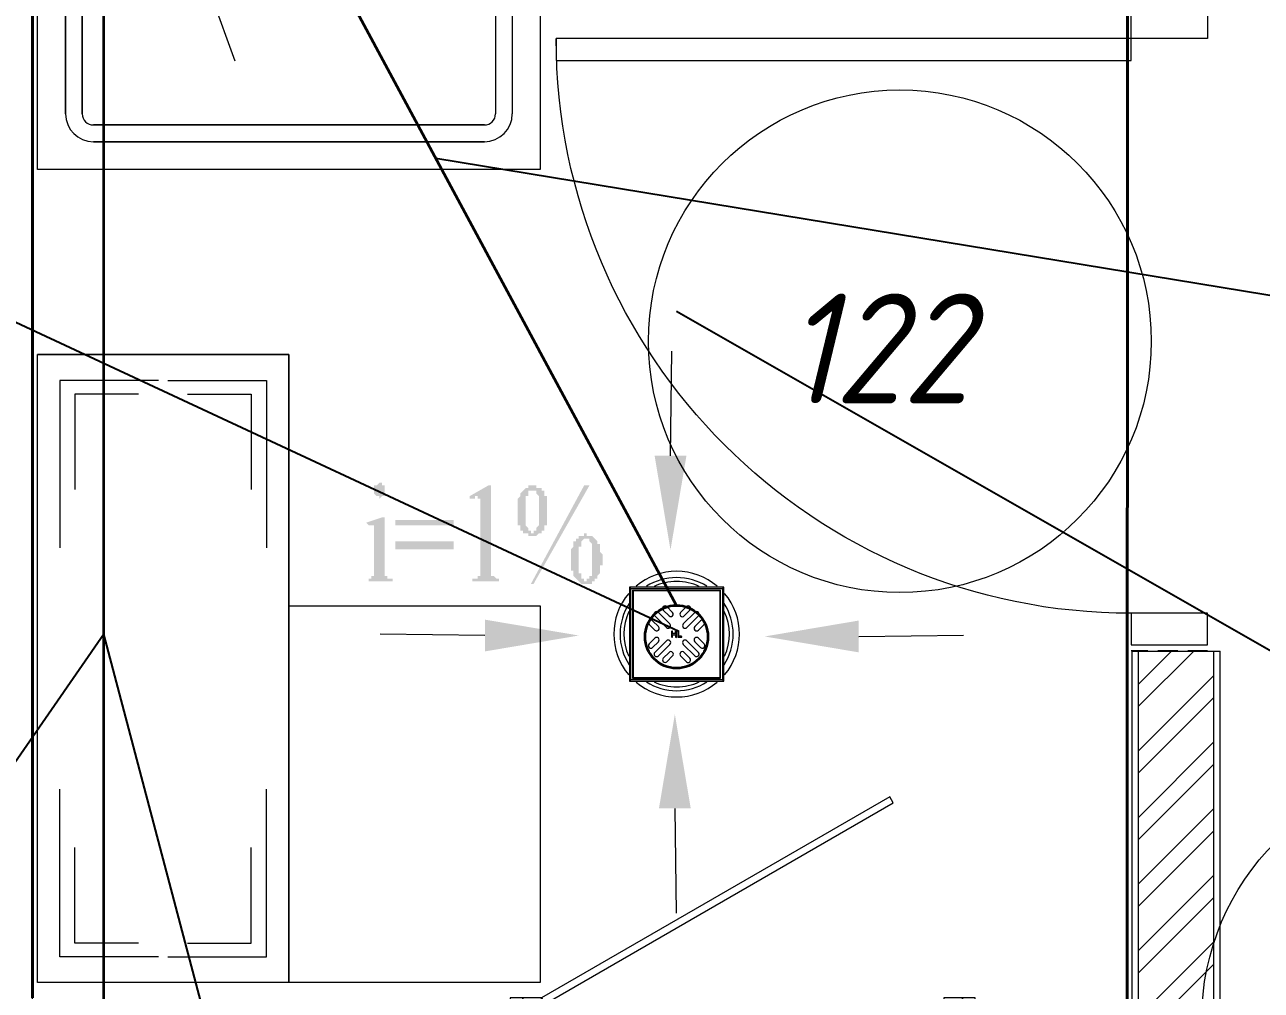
# Model space of a CAD drawing. Header units: millimetres. Extents: x -10178924 to 11692288, y -947381 to 58396.
# Drawn here: x 880093 to 882061, y -918115 to -916578 of the extents above; entities that cross this region are included whole.
import ezdxf
from ezdxf import colors
from ezdxf.entities.mleader import LeaderData, LeaderLine
from ezdxf.math import Vec2, Vec3

# ---------------------------------------------------------------- set-up
doc = ezdxf.new("R2010")
doc.units = ezdxf.units.MM
doc.linetypes.add('HIDDEN', pattern=[9.525, 6.35, -3.175])
for name, color, linetype, lineweight in [('Medium Lines', 7, 'Continuous', 9), ('АР_Двери', 250, 'Continuous', 9), ('ВК_ К1', 24, 'Continuous', 35), ('Двери', 7, 'Continuous', 9), ('Основная ГКЛ', 250, 'Continuous', 9), ('Перегородки', 162, 'Continuous', 9), ('Перегородки пеноблок', 40, 'Continuous', 9), ('Сантехника', 7, 'Continuous', 18), ('Сантехнические приборы', 7, 'Continuous', 9), ('Трубопроводы', 7, 'Continuous', 18), ('ТХ оборудование', 7, 'Continuous', 9)]:
    doc.layers.add(name, color=color, linetype=linetype, lineweight=lineweight)
doc.layers.add('PDF _Марки помещений', color=5, linetype='Continuous')
doc.layers.add('ВК_Выноски', color=7, linetype='Continuous')
doc.layers.add('PDF _Стены отделка', color=7, linetype='Continuous', true_color=0xb505c2)
doc.styles.add('ISOCPEUR', font='isocpeui.ttf', dxfattribs={"width": 0.9})
doc.styles.add('ISOCPEURNA', font='isocpeur.ttf')
doc.linetypes.add('зигзаг', pattern='A,0.00254,-5.08,[131,ltypeshp.shx,S=5.08,R=0,X=-5.08,Y=0],-10.16,[131,ltypeshp.shx,S=5.08,R=180,X=5.08,Y=0],-5.08', length=20.32254)

# ---------------------------------------------------------------- blocks, each defined once
blk = doc.blocks.new('_None')
blk = doc.blocks.new('№ 76 Стол металлический')
at = {"layer": 'ТХ оборудование', "color": 0}
blk.add_lwpolyline([(0, 0), (0, 600), (400, 600), (400, 0)], close=True, dxfattribs=at)
blk = doc.blocks.new('№ 56 Стеллаж металлический 400')
at = {"layer": 'ТХ оборудование', "color": 0}
for p, q in [((-266.2, -388.4), (-266.2, 611.6)), ((-266.2, 611.6), (133.8, 611.6)), ((133.8, -388.4), (133.8, 611.6))]:
    blk.add_line(p, q, dxfattribs=at)
blk.add_lwpolyline([(133.8, 611.6), (-266.2, 611.6), (-266.2, -388.4), (133.8, -388.4)], close=True, dxfattribs=at)
for points in [[(-73.8, 570.3), (-230.5, 570.3), (-230.5, 303.6)], [(-58.6, 570.3), (98.2, 570.3), (98.2, 303.6)], [(-105.2, 548.6), (-206.5, 548.6), (-206.5, 396.7)], [(-27.1, 548.6), (74.2, 548.6), (74.2, 396.7)], [(-73.8, -347.1), (-230.5, -347.1), (-230.5, -80.4)], [(-58.6, -347.1), (98.2, -347.1), (98.2, -80.4)], [(-105.2, -325.4), (-206.5, -325.4), (-206.5, -173.5)], [(-27.1, -325.4), (74.2, -325.4), (74.2, -173.5)]]:
    blk.add_lwpolyline(points, dxfattribs=at)
blk = doc.blocks.new('A$C1A673F30')
for p, q in [((0, 0), (0, 800)), ((800, 800), (0, 800)), ((800, 800), (800, 0)), ((88.9, 755.6), (711.1, 755.6)), ((88.9, 728.9), (711.1, 728.9)), ((44.4, 88.9), (44.4, 711.1)), ((44.4, 711.1), (44.4, 88.9)), ((71.1, 88.9), (71.1, 711.1)), ((71.1, 711.1), (71.1, 88.9)), ((728.9, 711.1), (728.9, 88.9)), ((755.6, 711.1), (755.6, 88.9)), ((209.2, 638.1), (626.8, 486.1)), ((161.9, 590.8), (313.9, 173.2)), ((190.8, 609.2), (505.1, 294.9)), ((711.1, 71.1), (88.9, 71.1)), ((88.9, 71.1), (711.1, 71.1)), ((711.1, 44.4), (88.9, 44.4)), ((88.9, 44.4), (711.1, 44.4)), ((800, 0), (0, 0))]:
    blk.add_line(p, q)
blk.add_circle((134.9, 665.1), 34.6)
for centre, radius, start, end in [((88.9, 711.1), 44.4, 90, 180), ((711.1, 711.1), 44.4, 0, 90), ((88.9, 711.1), 17.8, 90, 180), ((711.1, 711.1), 17.8, 0, 90), ((88.9, 88.9), 44.4, 180, 270), ((88.9, 88.9), 17.8, 180, 270), ((711.1, 88.9), 17.8, 270, 0), ((711.1, 88.9), 44.4, 270, 0)]:
    blk.add_arc(centre, radius, start, end)
blk = doc.blocks.new('*U2153')
at = {"layer": 'АР_Двери'}
for points in [[(-964.9, 0), (-1014.9, 0), (-1014.9, 121.8), (-964.9, 121.8)], [(-50, 0), (0, 0), (0, 121.8), (-50, 121.8)], [(-50, -914.9), (-85, -914.9), (-85, 0), (-50, 0)]]:
    blk.add_lwpolyline(points, close=True, dxfattribs=at)
blk.add_arc((-50, 0), 914.9, 180, 270, dxfattribs=at)
at = {"layer": 'Основная ГКЛ', "linetype": 'HIDDEN', "ltscale": 5}
for p, q in [((-1024.9, 121.8), (-1024.9, 0)), ((10, 0), (10, 121.8))]:
    blk.add_line(p, q, dxfattribs=at)
blk = doc.blocks.new('AC-Дверь-ОднопольнаяГОСТ 30970-2014 - ДПМ Оп Г 2000-700 Пр с_т-3113809-1 этаж')
at = {"layer": 'Medium Lines'}
for p, q in [((234.3, 330), (-320, 10)), ((-314.4, 0.4), (239.8, 320.4)), ((239.8, 320.4), (234.3, 330)), ((-350, 10), (-370, 10)), ((-370, 10), (-370, -10)), ((-320, 10), (-350, 10)), ((-350, 10), (-350, -10)), ((-350, -10), (-350, 10)), ((-320, -5), (-320, 10)), ((-320, 10), (-314.4, 0.4)), ((350, 10), (320, 10)), ((320, 10), (320, -5)), ((350, -10), (350, 10)), ((370, 10), (350, 10)), ((350, 10), (350, -10)), ((370, -10), (370, 10)), ((-370, -10), (-350, -10)), ((-350, -10), (-310, -10)), ((-310, -5), (-320, -5)), ((-310, -10), (-310, -5)), ((320, -5), (310, -5)), ((310, -5), (310, -10)), ((310, -10), (350, -10)), ((350, -10), (370, -10))]:
    blk.add_line(p, q, dxfattribs=at)
blk = doc.blocks.new('A$Cad086cf1')
at = {"layer": 'Перегородки пеноблок', "true_color": 0x636466, "transparency": 33554687}
h = blk.add_hatch(dxfattribs=at)
h.set_pattern_fill('ANSI32', color=251, scale=200)
h.set_pattern_definition([(45, (897418.77, 170465.18), (-53.0330086, 53.0330086), []), (45, (897454.13, 170465.18), (-53.0330086, 53.0330086), [])])
h.paths.add_polyline_path([(48203.893, -43284.464), (48083.893, -43284.464), (48083.893, -45176.478), (46323.893, -45176.478), (46323.893, -45296.478), (48183.893, -45296.478), (48203.893, -45176.478)])
h.paths.add_polyline_path([(48083.893, -42249.464), (48203.893, -42249.464), (48203.893, -41707.061), (48083.893, -41707.061)])
at = {"layer": 'Сантехнические приборы', "true_color": 0x636466, "transparency": 33554559}
h = blk.add_hatch(color=251, dxfattribs=at)
h.paths.add_polyline_path([(46875.667, -43016.605), (46879.9, -43016.605), (46879.9, -43020.838), (46879.9, -43020.838), (46884.134, -43020.838), (46884.134, -43020.838), (46884.134, -43025.071), (46884.134, -43025.071), (46884.134, -43029.305), (46884.134, -43029.305), (46884.134, -43033.538), (46884.134, -43033.538), (46884.134, -43037.771), (46879.9, -43037.771), (46879.9, -43037.771), (46879.9, -43037.771), (46875.667, -43042.005), (46875.667, -43042.005), (46875.667, -43037.771), (46871.434, -43037.771), (46871.434, -43037.771), (46871.434, -43037.771), (46871.434, -43037.771), (46867.2, -43033.538), (46867.2, -43033.538), (46867.2, -43029.305), (46867.2, -43029.305), (46867.2, -43029.305), (46867.2, -43025.071), (46867.2, -43025.071), (46867.2, -43020.838), (46871.434, -43020.838), (46871.434, -43020.838), (46871.434, -43020.838), (46871.434, -43020.838), (46875.667, -43016.605), (46875.667, -43016.605)], flags=0)
h.paths.add_polyline_path([(46884.134, -43071.638), (46884.134, -43147.839), (46884.134, -43152.072), (46884.134, -43156.305), (46884.134, -43156.305), (46884.134, -43160.539), (46884.134, -43160.539), (46884.134, -43160.539), (46884.134, -43164.772), (46888.367, -43164.772), (46888.367, -43164.772), (46888.367, -43169.005), (46888.367, -43169.005), (46892.601, -43169.005), (46892.601, -43169.005), (46896.834, -43169.005), (46896.834, -43173.239), (46858.734, -43173.239), (46858.734, -43169.005), (46858.734, -43169.005), (46862.967, -43169.005), (46862.967, -43169.005), (46862.967, -43164.772), (46862.967, -43164.772), (46867.2, -43164.772), (46867.2, -43164.772), (46867.2, -43160.539), (46867.2, -43160.539), (46867.2, -43160.539), (46867.2, -43156.305), (46867.2, -43156.305), (46867.2, -43152.072), (46867.2, -43147.839), (46867.2, -43109.738), (46867.2, -43109.738), (46867.2, -43105.505), (46867.2, -43101.272), (46867.2, -43101.272), (46867.2, -43097.038), (46867.2, -43097.038), (46867.2, -43092.805), (46867.2, -43092.805), (46867.2, -43092.805), (46867.2, -43088.572), (46867.2, -43088.572), (46867.2, -43084.338), (46867.2, -43084.338), (46862.967, -43084.338), (46862.967, -43084.338), (46862.967, -43084.338), (46862.967, -43084.338), (46858.734, -43084.338), (46858.734, -43084.338), (46858.734, -43084.338), (46854.5, -43080.105), (46879.9, -43071.638)], flags=0)
blk.add_hatch(color=251, dxfattribs=at).paths.add_polyline_path([(47019.601, -43037.771), (47049.235, -43020.838), (47053.468, -43020.838), (47053.468, -43147.839), (47053.468, -43147.839), (47053.468, -43152.072), (47053.468, -43156.305), (47053.468, -43156.305), (47053.468, -43160.539), (47053.468, -43160.539), (47053.468, -43160.539), (47053.468, -43164.772), (47053.468, -43164.772), (47057.702, -43164.772), (47057.702, -43164.772), (47057.702, -43164.772), (47061.935, -43169.005), (47061.935, -43169.005), (47061.935, -43169.005), (47066.168, -43169.005), (47066.168, -43169.005), (47066.168, -43173.239), (47023.835, -43173.239), (47023.835, -43169.005), (47023.835, -43169.005), (47028.068, -43169.005), (47028.068, -43169.005), (47032.301, -43169.005), (47032.301, -43164.772), (47032.301, -43164.772), (47032.301, -43164.772), (47036.535, -43164.772), (47036.535, -43164.772), (47036.535, -43160.539), (47036.535, -43160.539), (47036.535, -43160.539), (47036.535, -43156.305), (47036.535, -43156.305), (47036.535, -43152.072), (47036.535, -43152.072), (47036.535, -43147.839), (47036.535, -43147.839), (47036.535, -43067.405), (47036.535, -43063.171), (47036.535, -43058.938), (47036.535, -43058.938), (47036.535, -43054.705), (47036.535, -43054.705), (47036.535, -43050.471), (47036.535, -43050.471), (47036.535, -43046.238), (47036.535, -43046.238), (47036.535, -43046.238), (47036.535, -43042.005), (47036.535, -43042.005), (47036.535, -43042.005), (47032.301, -43042.005), (47032.301, -43037.771), (47032.301, -43037.771), (47028.068, -43037.771), (47028.068, -43042.005), (47028.068, -43042.005), (47023.835, -43042.005), (47023.835, -43042.005), (47019.601, -43042.005)])
h = blk.add_hatch(color=251, dxfattribs=at)
h.paths.add_polyline_path([(47210.103, -43020.838), (47121.202, -43177.472), (47116.969, -43177.472), (47201.636, -43020.838)], flags=0)
h.paths.add_polyline_path([(47121.202, -43020.838), (47121.202, -43020.838), (47121.202, -43020.838), (47125.435, -43020.838), (47125.435, -43025.071), (47129.669, -43025.071), (47129.669, -43025.071), (47129.669, -43025.071), (47133.902, -43025.071), (47133.902, -43029.305), (47133.902, -43029.305), (47138.135, -43029.305), (47138.135, -43033.538), (47138.135, -43033.538), (47138.135, -43037.771), (47138.135, -43037.771), (47142.369, -43037.771), (47142.369, -43042.005), (47142.369, -43042.005), (47142.369, -43046.238), (47142.369, -43046.238), (47142.369, -43050.471), (47142.369, -43050.471), (47142.369, -43054.705), (47142.369, -43054.705), (47142.369, -43058.938), (47142.369, -43058.938), (47142.369, -43063.171), (47142.369, -43063.171), (47142.369, -43067.405), (47142.369, -43067.405), (47142.369, -43071.638), (47142.369, -43075.872), (47142.369, -43075.872), (47142.369, -43080.105), (47142.369, -43080.105), (47142.369, -43080.105), (47142.369, -43084.338), (47138.135, -43084.338), (47138.135, -43088.572), (47138.135, -43088.572), (47138.135, -43088.572), (47138.135, -43092.805), (47133.902, -43092.805), (47133.902, -43092.805), (47133.902, -43097.038), (47129.669, -43097.038), (47129.669, -43097.038), (47129.669, -43097.038), (47125.435, -43101.272), (47125.435, -43101.272), (47125.435, -43101.272), (47121.202, -43101.272), (47121.202, -43101.272), (47121.202, -43101.272), (47116.969, -43101.272), (47116.969, -43101.272), (47112.735, -43101.272), (47112.735, -43101.272), (47112.735, -43097.038), (47108.502, -43097.038), (47108.502, -43097.038), (47108.502, -43097.038), (47104.269, -43097.038), (47104.269, -43092.805), (47104.269, -43092.805), (47100.035, -43092.805), (47100.035, -43088.572), (47100.035, -43088.572), (47100.035, -43084.338), (47100.035, -43084.338), (47095.802, -43084.338), (47095.802, -43080.105), (47095.802, -43080.105), (47095.802, -43075.872), (47095.802, -43075.872), (47095.802, -43071.638), (47095.802, -43071.638), (47095.802, -43067.405), (47095.802, -43067.405), (47095.802, -43063.171), (47095.802, -43063.171), (47095.802, -43058.938), (47095.802, -43058.938), (47095.802, -43054.705), (47095.802, -43054.705), (47095.802, -43050.471), (47095.802, -43050.471), (47095.802, -43046.238), (47095.802, -43046.238), (47095.802, -43042.005), (47095.802, -43042.005), (47100.035, -43037.771), (47100.035, -43037.771), (47100.035, -43033.538), (47100.035, -43033.538), (47104.269, -43029.305), (47104.269, -43029.305), (47104.269, -43029.305), (47108.502, -43025.071), (47108.502, -43025.071), (47108.502, -43025.071), (47112.735, -43025.071), (47112.735, -43025.071), (47112.735, -43020.838), (47116.969, -43020.838), (47116.969, -43020.838), (47116.969, -43020.838), (47121.202, -43020.838)], flags=0)
h.paths.add_polyline_path([(47121.202, -43029.305), (47116.969, -43029.305), (47116.969, -43029.305), (47116.969, -43029.305), (47112.735, -43029.305), (47112.735, -43033.538), (47112.735, -43033.538), (47112.735, -43033.538), (47112.735, -43037.771), (47108.502, -43037.771), (47108.502, -43037.771), (47108.502, -43042.005), (47108.502, -43042.005), (47108.502, -43046.238), (47108.502, -43046.238), (47108.502, -43050.471), (47108.502, -43054.705), (47108.502, -43054.705), (47108.502, -43058.938), (47108.502, -43063.171), (47108.502, -43063.171), (47108.502, -43067.405), (47108.502, -43071.638), (47108.502, -43071.638), (47108.502, -43075.872), (47108.502, -43075.872), (47108.502, -43080.105), (47108.502, -43080.105), (47108.502, -43080.105), (47108.502, -43084.338), (47108.502, -43084.338), (47112.735, -43088.572), (47112.735, -43088.572), (47112.735, -43088.572), (47112.735, -43092.805), (47112.735, -43092.805), (47112.735, -43092.805), (47116.969, -43092.805), (47116.969, -43097.038), (47121.202, -43097.038), (47121.202, -43097.038), (47121.202, -43092.805), (47125.435, -43092.805), (47125.435, -43092.805), (47125.435, -43088.572), (47125.435, -43088.572), (47125.435, -43088.572), (47125.435, -43088.572), (47129.669, -43084.338), (47129.669, -43084.338), (47129.669, -43080.105), (47129.669, -43080.105), (47129.669, -43075.872), (47129.669, -43075.872), (47129.669, -43071.638), (47129.669, -43071.638), (47129.669, -43067.405), (47129.669, -43067.405), (47129.669, -43063.171), (47129.669, -43063.171), (47129.669, -43058.938), (47129.669, -43054.705), (47129.669, -43054.705), (47129.669, -43050.471), (47129.669, -43050.471), (47129.669, -43046.238), (47129.669, -43046.238), (47129.669, -43042.005), (47129.669, -43042.005), (47129.669, -43037.771), (47129.669, -43037.771), (47125.435, -43033.538), (47125.435, -43033.538), (47125.435, -43033.538), (47125.435, -43029.305), (47125.435, -43029.305), (47121.202, -43029.305), (47121.202, -43029.305), (47121.202, -43029.305), (47121.202, -43029.305)], flags=0)
h.paths.add_polyline_path([(47205.869, -43097.038), (47205.869, -43097.038), (47205.869, -43101.272), (47210.103, -43101.272), (47210.103, -43101.272), (47214.336, -43101.272), (47214.336, -43101.272), (47214.336, -43101.272), (47218.569, -43105.505), (47218.569, -43105.505), (47218.569, -43105.505), (47222.803, -43109.738), (47222.803, -43109.738), (47222.803, -43109.738), (47222.803, -43113.972), (47227.036, -43113.972), (47227.036, -43118.205), (47227.036, -43118.205), (47227.036, -43118.205), (47227.036, -43122.439), (47227.036, -43122.439), (47227.036, -43126.672), (47227.036, -43126.672), (47231.269, -43130.905), (47231.269, -43130.905), (47231.269, -43135.139), (47231.269, -43139.372), (47231.269, -43139.372), (47231.269, -43139.372), (47231.269, -43143.605), (47231.269, -43147.839), (47227.036, -43147.839), (47227.036, -43152.072), (47227.036, -43152.072), (47227.036, -43156.305), (47227.036, -43156.305), (47227.036, -43160.539), (47227.036, -43160.539), (47227.036, -43160.539), (47222.803, -43164.772), (47222.803, -43164.772), (47222.803, -43169.005), (47222.803, -43169.005), (47222.803, -43169.005), (47218.569, -43169.005), (47218.569, -43173.239), (47218.569, -43173.239), (47214.336, -43173.239), (47214.336, -43177.472), (47214.336, -43177.472), (47210.103, -43177.472), (47210.103, -43177.472), (47205.869, -43177.472), (47205.869, -43177.472), (47205.869, -43177.472), (47201.636, -43177.472), (47201.636, -43177.472), (47201.636, -43177.472), (47197.402, -43177.472), (47197.402, -43177.472), (47193.169, -43173.239), (47193.169, -43173.239), (47193.169, -43173.239), (47193.169, -43173.239), (47188.936, -43169.005), (47188.936, -43169.005), (47188.936, -43169.005), (47184.702, -43164.772), (47184.702, -43164.772), (47184.702, -43160.539), (47184.702, -43160.539), (47184.702, -43160.539), (47184.702, -43156.305), (47180.469, -43156.305), (47180.469, -43152.072), (47180.469, -43152.072), (47180.469, -43147.839), (47180.469, -43147.839), (47180.469, -43143.605), (47180.469, -43143.605), (47180.469, -43139.372), (47180.469, -43139.372), (47180.469, -43135.139), (47180.469, -43135.139), (47180.469, -43130.905), (47180.469, -43130.905), (47180.469, -43126.672), (47180.469, -43126.672), (47180.469, -43122.439), (47180.469, -43122.439), (47184.702, -43118.205), (47184.702, -43118.205), (47184.702, -43113.972), (47184.702, -43113.972), (47184.702, -43109.738), (47188.936, -43109.738), (47188.936, -43109.738), (47188.936, -43105.505), (47188.936, -43105.505), (47193.169, -43105.505), (47193.169, -43105.505), (47193.169, -43101.272), (47197.402, -43101.272), (47197.402, -43101.272), (47197.402, -43101.272), (47201.636, -43101.272), (47201.636, -43097.038), (47205.869, -43097.038), (47205.869, -43097.038)], flags=0)
h.paths.add_polyline_path([(47205.869, -43105.505), (47201.636, -43105.505), (47201.636, -43105.505), (47201.636, -43105.505), (47197.402, -43109.738), (47197.402, -43109.738), (47197.402, -43109.738), (47197.402, -43109.738), (47197.402, -43113.972), (47197.402, -43113.972), (47197.402, -43118.205), (47193.169, -43118.205), (47193.169, -43118.205), (47193.169, -43122.439), (47193.169, -43122.439), (47193.169, -43126.672), (47193.169, -43130.905), (47193.169, -43130.905), (47193.169, -43135.139), (47193.169, -43139.372), (47193.169, -43139.372), (47193.169, -43143.605), (47193.169, -43143.605), (47193.169, -43147.839), (47193.169, -43152.072), (47193.169, -43152.072), (47193.169, -43156.305), (47193.169, -43156.305), (47193.169, -43160.539), (47197.402, -43160.539), (47197.402, -43160.539), (47197.402, -43164.772), (47197.402, -43164.772), (47197.402, -43164.772), (47197.402, -43169.005), (47201.636, -43169.005), (47201.636, -43169.005), (47201.636, -43173.239), (47205.869, -43173.239), (47205.869, -43173.239), (47205.869, -43173.239), (47205.869, -43169.005), (47210.103, -43169.005), (47210.103, -43169.005), (47210.103, -43164.772), (47210.103, -43164.772), (47214.336, -43164.772), (47214.336, -43164.772), (47214.336, -43160.539), (47214.336, -43160.539), (47214.336, -43156.305), (47214.336, -43156.305), (47214.336, -43152.072), (47214.336, -43152.072), (47214.336, -43147.839), (47214.336, -43147.839), (47214.336, -43143.605), (47214.336, -43139.372), (47214.336, -43139.372), (47214.336, -43135.139), (47214.336, -43130.905), (47214.336, -43130.905), (47214.336, -43126.672), (47214.336, -43126.672), (47214.336, -43122.439), (47214.336, -43122.439), (47214.336, -43118.205), (47214.336, -43118.205), (47214.336, -43113.972), (47214.336, -43113.972), (47214.336, -43113.972), (47210.103, -43109.738), (47210.103, -43109.738), (47210.103, -43109.738), (47210.103, -43105.505), (47210.103, -43105.505), (47205.869, -43105.505), (47205.869, -43105.505), (47205.869, -43105.505)], flags=0)
at = {"layer": 'PDF _Марки помещений', "color": 251, "lineweight": 9, "true_color": 0x636466, "transparency": 33554687}
for centre in [(47704.147, -42791.357), (48584.629, -43871.472)]:
    blk.add_circle(centre, 400.063, dxfattribs=at)
at = {"layer": 'PDF _Стены отделка', "color": 251, "linetype": 'зигзаг', "lineweight": 40, "ltscale": 0.1, "true_color": 0x636466, "transparency": 33554610}
for p, q in [((46323.893, -43836.478), (46323.893, -41718.16)), ((48066.268, -41713.688), (48065.957, -45159.158))]:
    blk.add_line(p, q, dxfattribs=at)
at = {"layer": 'Перегородки', "color": 251, "linetype": 'Continuous', "true_color": 0x636466, "transparency": 33554687}
blk.add_line((46323.893, -45306.478), (46323.893, -41706.478), dxfattribs=at)
at = {"layer": 'Перегородки пеноблок', "color": 251, "true_color": 0x636466, "transparency": 33554687}
blk.add_line((48073.893, -43284.464), (48213.893, -43284.464), dxfattribs=at)
at = {"layer": 'Перегородки пеноблок', "color": 251, "linetype": 'Continuous', "true_color": 0x636466, "transparency": 33554687, "flags": 128}
for points in [[(46568.228, -45166.478), (48073.893, -45166.478), (48073.893, -43284.464)], [(48083.893, -45176.478), (48083.893, -43284.464)], [(48203.893, -45296.478), (48203.893, -43284.464)], [(48278.893, -45166.478), (48213.893, -45166.478), (48213.893, -43284.464)]]:
    blk.add_lwpolyline(points, dxfattribs=at)
at = {"layer": 'Сантехника', "color": 251, "true_color": 0x636466, "transparency": 33554687}
for p, q in [((47273.865, -43182.55), (47273.865, -43332.55)), ((47275.981, -43184.666), (47273.865, -43182.55)), ((47423.865, -43182.55), (47273.865, -43182.55)), ((47275.981, -43330.434), (47275.981, -43184.666)), ((47275.981, -43184.666), (47421.749, -43184.666)), ((47278.865, -43187.55), (47278.865, -43327.55)), ((47278.865, -43187.55), (47418.865, -43187.55)), ((47417.865, -43188.55), (47279.865, -43188.55)), ((47279.865, -43188.55), (47279.865, -43326.55)), ((47417.865, -43326.55), (47417.865, -43188.55)), ((47418.865, -43327.55), (47418.865, -43187.55)), ((47423.865, -43182.55), (47421.749, -43184.666)), ((47421.749, -43184.666), (47421.749, -43330.434)), ((47423.865, -43332.55), (47423.865, -43182.55)), ((47273.865, -43332.55), (47275.981, -43330.434)), ((47273.865, -43332.55), (47423.865, -43332.55)), ((47421.749, -43330.434), (47275.981, -43330.434)), ((47278.865, -43327.55), (47418.865, -43327.55)), ((47279.865, -43326.55), (47417.865, -43326.55)), ((47423.865, -43332.55), (47421.749, -43330.434))]:
    blk.add_line(p, q, dxfattribs=at)
for radius, start, end in [(100, 90, 130), (90, 90, 122.249975), (84, 90, 115.394295), (100, 50, 90), (90, 57.750025, 90), (84, 64.605705, 90), (100, 139.605219, 220.394781), (100, 319.605219, 40.394781), (90, 147.071099, 212.928901), (90, 327.071099, 32.928901), (84, 154.517799, 204.815256), (84, 335.184744, 25.482201), (100, 230, 270), (90, 237.750025, 270), (84, 244.605705, 270), (84, 270, 295.394295), (90, 270, 302.249975), (100, 270, 310)]:
    blk.add_arc((47348.865, -43257.55), radius, start, end, dxfattribs=at)
at = {"layer": 'Сантехнические приборы', "color": 251, "true_color": 0x636466, "transparency": 33554687}
for p, q in [((47339.098, -42973.659), (47341.207, -42807.05)), ((47043.603, -43259.741), (46876.994, -43257.632)), ((47638.659, -43261.228), (47805.268, -43259.119)), ((47346.01, -43534.879), (47348.119, -43701.489))]:
    blk.add_line(p, q, dxfattribs=at)
at = {"layer": 'Сантехнические приборы', "color": 251, "true_color": 0x636466, "transparency": 33554559}
for points in [[(47364.406, -42973.659), (47339.098, -43123.397), (47313.79, -42973.659)], [(46901.067, -43075.872), (46994.201, -43075.872), (46901.067, -43084.338), (46994.201, -43084.338)], [(46901.067, -43109.738), (46994.201, -43109.738), (46901.067, -43122.439), (46994.201, -43122.439)], [(47043.603, -43234.434), (47193.341, -43259.741), (47043.603, -43285.049)], [(47638.659, -43235.92), (47488.921, -43261.228), (47638.659, -43286.536)], [(47371.317, -43534.879), (47346.01, -43385.141), (47320.702, -43534.879)]]:
    blk.add_solid(points, dxfattribs=at)
at = {"layer": 'Трубопроводы', "color": 251, "true_color": 0x636466, "transparency": 33554687}
for p, q in [((47342.501, -43222.902), (47333.311, -43213.712)), ((47364.419, -43213.712), (47355.229, -43222.902)), ((47314.219, -43228.561), (47332.601, -43246.943)), ((47338.258, -43241.287), (47319.876, -43222.904)), ((47327.654, -43219.369), (47336.844, -43228.559)), ((47377.854, -43222.904), (47359.471, -43241.287)), ((47360.885, -43228.559), (47370.075, -43219.369)), ((47365.128, -43246.943), (47383.511, -43228.561)), ((47305.026, -43241.996), (47314.216, -43251.186)), ((47319.873, -43245.529), (47310.683, -43236.339)), ((47387.046, -43236.339), (47377.856, -43245.529)), ((47383.513, -43251.186), (47392.703, -43241.996)), ((47305.026, -43273.104), (47314.216, -43263.914)), ((47319.873, -43269.571), (47310.683, -43278.761)), ((47314.219, -43286.539), (47332.601, -43268.157)), ((47338.258, -43273.813), (47319.876, -43292.196)), ((47377.854, -43292.196), (47359.471, -43273.813)), ((47365.128, -43268.157), (47383.511, -43286.539)), ((47387.046, -43278.761), (47377.856, -43269.571)), ((47383.513, -43263.914), (47392.703, -43273.104)), ((47327.654, -43295.731), (47336.844, -43286.541)), ((47342.501, -43292.198), (47333.311, -43301.388)), ((47364.419, -43301.388), (47355.229, -43292.198)), ((47360.885, -43286.541), (47370.075, -43295.731))]:
    blk.add_line(p, q, dxfattribs=at)
at = {"layer": 'Трубопроводы', "color": 251, "lineweight": 9, "true_color": 0x636466, "transparency": 33554687}
for p, q in [((47340.715, -43253.3), (47340.715, -43261.8)), ((47342.465, -43255.925), (47342.465, -43253.3)), ((47346.965, -43255.925), (47346.965, -43253.3)), ((47348.715, -43261.8), (47348.715, -43253.3)), ((47350.515, -43253.3), (47350.515, -43261.8)), ((47352.265, -43260.05), (47352.265, -43253.3)), ((47342.465, -43261.8), (47342.465, -43259.175)), ((47346.215, -43256.675), (47343.215, -43256.675)), ((47343.215, -43258.425), (47346.215, -43258.425)), ((47346.965, -43259.175), (47346.965, -43261.8)), ((47351.265, -43262.55), (47356.265, -43262.55)), ((47356.265, -43260.8), (47353.015, -43260.8))]:
    blk.add_line(p, q, dxfattribs=at)
at = {"layer": 'Трубопроводы', "color": 251, "true_color": 0x636466, "transparency": 33554687}
for centre, start, end in [((47330.482, -43216.54), 45, 225), ((47367.247, -43216.54), 315, 135), ((47317.047, -43225.733), 45, 225), ((47339.672, -43225.73), 225, 45), ((47358.057, -43225.73), 135, 315), ((47380.682, -43225.733), 315, 135), ((47307.855, -43239.168), 45, 225), ((47317.045, -43248.358), 225, 45), ((47335.43, -43244.115), 225, 45), ((47362.3, -43244.115), 135, 315), ((47380.684, -43248.358), 135, 315), ((47389.874, -43239.168), 315, 135), ((47307.855, -43275.932), 135, 315), ((47317.045, -43266.742), 315, 135), ((47335.43, -43270.985), 315, 135), ((47362.3, -43270.985), 45, 225), ((47380.684, -43266.742), 45, 225), ((47389.874, -43275.932), 225, 45), ((47317.047, -43289.367), 135, 315), ((47339.672, -43289.37), 315, 135), ((47358.057, -43289.37), 45, 225), ((47380.682, -43289.367), 225, 45), ((47330.482, -43298.56), 135, 315), ((47367.247, -43298.56), 225, 45)]:
    blk.add_arc(centre, 4, start, end, dxfattribs=at)
at = {"layer": 'Трубопроводы', "color": 251, "lineweight": 9, "true_color": 0x636466, "transparency": 33554687}
for centre, radius, start, end in [((47341.59, -43253.3), 0.875, 0, 180), ((47347.84, -43253.3), 0.875, 0, 180), ((47351.39, -43253.3), 0.875, 0, 180), ((47341.59, -43261.8), 0.875, 180, 0), ((47343.215, -43255.925), 0.75, 180, 270), ((47343.215, -43259.175), 0.75, 90, 180), ((47346.215, -43255.925), 0.75, 270, 0), ((47346.215, -43259.175), 0.75, 0, 90), ((47347.84, -43261.8), 0.875, 180, 0), ((47351.265, -43261.8), 0.75, 180, 270), ((47353.015, -43260.05), 0.75, 180, 270), ((47356.265, -43261.675), 0.875, 270, 90)]:
    blk.add_arc(centre, radius, start, end, dxfattribs=at)
at = {"layer": 'Двери', "color": 251, "linetype": 'Continuous', "ltscale": 2, "true_color": 0x636466, "transparency": 33554687, "xscale": -1, "rotation": 270}
blk.add_blockref('*U2153', (48072.139, -42259.452), dxfattribs=at)
at = {"layer": 'Двери', "color": 251, "true_color": 0x636466, "transparency": 33554687}
blk.add_blockref('AC-Дверь-ОднопольнаяГОСТ 30970-2014 - ДПМ Оп Г 2000-700 Пр с_т-3113809-1 этаж', (47453.893, -43846.478), dxfattribs=at)
at = {"layer": 'Сантехнические приборы', "color": 251, "true_color": 0x636466, "transparency": 33554687}
blk.add_blockref('A$C1A673F30', (46331.76, -42518.139), dxfattribs=at)
at = {"layer": 'ТХ оборудование', "color": 251, "true_color": 0x636466, "transparency": 33554687, "xscale": -1}
blk.add_blockref('№ 56 Стеллаж металлический 400', (46465.423, -43423.92), dxfattribs=at)
at = {"layer": 'ТХ оборудование', "color": 251, "true_color": 0x636466, "transparency": 33554687}
blk.add_blockref('№ 76 Стол металлический', (46731.578, -43812.315), dxfattribs=at)
at = {"layer": 'PDF _Марки помещений', "color": 251, "lineweight": 9, "true_color": 0x636466, "transparency": 33554687, "insert": (47521.047, -42890.334), "char_height": 175, "attachment_point": 7, "style": 'ISOCPEUR'}
blk.add_mtext('122', dxfattribs=at)

msp = doc.modelspace()

# ---------------------------------------------------------------- linework, layer by layer
at = {"layer": 'ВК_ К1'}
msp.add_line((880218.8, -919326), (880218.8, -916024.6), dxfattribs=at)
at = {"layer": 'ВК_ К1', "ltscale": 100}
msp.add_line((881130.2, -917502.4), (880363.8, -916078.9), dxfattribs=at)
msp.add_circle((881130.2, -917552.4), 50, dxfattribs=at)

# ---------------------------------------------------------------- block references
msp.add_blockref('A$Cad086cf1', (833781.5, -874290.7))

# ---------------------------------------------------------------- leaders
at = {"layer": 'ВК_Выноски'}
ml = msp.add_multileader_mtext('Standard', dxfattribs=at)
ml.set_content('{\\W0.9;Трап \\Pду 50}', color=7, style='ISOCPEUR')
ml.set_leader_properties(color=7, linetype='ByLayer', lineweight=-1)
ml.set_arrow_properties(name='NONE')
ml.build(insert=Vec2(0, 0))
ml.multileader.update_dxf_attribs({"text_left_attachment_type": 6, "text_right_attachment_type": 6, "dogleg_length": 0.36, "arrow_head_size": 300})
ctx = ml.context
ctx.base_point, ctx.char_height, ctx.arrow_head_size, ctx.landing_gap_size, ctx.plane_origin = Vec3(878770.5, -916942), 250, 300, 100, Vec3(892898.3, -946664.4)
ctx.left_attachment, ctx.right_attachment, ctx.text_align_type = 6, 6, 2
notes = []
notes.append((ctx, [(1, (1, 1, 0), (879841.5, -916942), (-1, 0), 100.4, [(0, [(881133.7, -917544)], 0, [])])]))
ctx.mtext.insert, ctx.mtext.width, ctx.mtext.alignment, ctx.mtext.flow_direction = Vec3(879641.2, -916617), 1489.588, 3, 5
ml = msp.add_multileader_mtext('Standard', dxfattribs=at)
ml.set_content('{\\W0.9;К1%%C50\\Pв полу}', color=7, style='ISOCPEUR')
ml.set_leader_properties(color=7, linetype='ByLayer', lineweight=-1)
ml.set_arrow_properties(name='NONE')
ml.build(insert=Vec2(0, 0))
ml.multileader.update_dxf_attribs({"text_left_attachment_type": 6, "text_right_attachment_type": 6, "dogleg_length": 0.36, "arrow_head_size": 300})
ctx = ml.context
ctx.base_point, ctx.char_height, ctx.arrow_head_size, ctx.landing_gap_size, ctx.plane_origin = Vec3(884444.4, -917381.8), 250, 300, 100, Vec3(878102.1, -943036.8)
ctx.left_attachment, ctx.right_attachment = 6, 6
notes.append((ctx, [(1, (1, 1, 0), (884344, -917381.8), (1, 0), 100.4, [(0, [(880747, -916790.6)], 0, [])])]))
ctx.mtext.insert, ctx.mtext.width, ctx.mtext.flow_direction = Vec3(884544.4, -917056.8), 1080.887, 5
ml = msp.add_multileader_mtext('Standard', dxfattribs=at)
ml.set_content('{\\W0.9;К1%%C50\\Pв конструкции пола}', color=7, style='ISOCPEUR')
ml.set_leader_properties(color=7, linetype='ByLayer', lineweight=-1)
ml.set_arrow_properties(name='NONE')
ml.build(insert=Vec2(0, 0))
ml.multileader.update_dxf_attribs({"text_left_attachment_type": 6, "text_right_attachment_type": 6, "dogleg_length": 0.36, "arrow_head_size": 300})
ctx = ml.context
ctx.base_point, ctx.char_height, ctx.arrow_head_size, ctx.landing_gap_size, ctx.plane_origin = Vec3(883501.7, -918332.7), 250, 300, 100, Vec3(878102.1, -943987.6)
ctx.left_attachment, ctx.right_attachment = 6, 6
notes.append((ctx, [(1, (1, 1, 0), (883401.3, -918332.7), (1, 0), 100.4, [(0, [(881130.2, -917033.9)], 0, [])])]))
ctx.mtext.insert, ctx.mtext.width, ctx.mtext.flow_direction = Vec3(883601.7, -918032.7), 2360.603, 5
ml = msp.add_multileader_mtext('Standard', dxfattribs=at)
ml.set_content('{\\W0.9; %%C100 i=0,01 }', color=7, style='ISOCPEURNA')
ml.set_leader_properties(color=7, linetype='ByLayer', lineweight=-1)
ml.set_arrow_properties(name='NONE')
ml.build(insert=Vec2(0, 0))
ml.multileader.update_dxf_attribs({"text_left_attachment_type": 6, "text_right_attachment_type": 6, "dogleg_length": 0.36, "arrow_head_size": 300})
ctx = ml.context
ctx.base_point, ctx.char_height, ctx.arrow_head_size, ctx.landing_gap_size, ctx.plane_origin = Vec3(878090.4, -918899.5), 300, 300, 100, Vec3(872830.4, -946480.1)
ctx.left_attachment, ctx.right_attachment, ctx.text_align_type = 6, 6, 2
notes.append((ctx, [(0, (1, 1, 0), (879281.7, -918899.5), (-1, 0), 100.4, [(1, [(880704.1, -919384.9), (880218.8, -917548.5)], 0, [])])]))
ctx.mtext.insert, ctx.mtext.width, ctx.mtext.alignment, ctx.mtext.flow_direction = Vec3(879081.4, -918539.5), 1799.095, 3, 5
for ctx, leaders in notes:
    for number, flags, end, landing, length, lines in leaders:
        leader = LeaderData()
        leader.index, (leader.has_last_leader_line, leader.has_dogleg_vector, leader.attachment_direction) = number, flags
        leader.last_leader_point, leader.dogleg_vector, leader.dogleg_length = Vec3(end), Vec3(landing), length
        for number, points, colour, breaks in lines:
            line = LeaderLine()
            line.index, line.vertices, line.color, line.breaks = number, Vec3.list(points), colors.encode_raw_color(colour), breaks
            leader.lines.append(line)
        ctx.leaders.append(leader)

doc.saveas('drawing.dxf')
